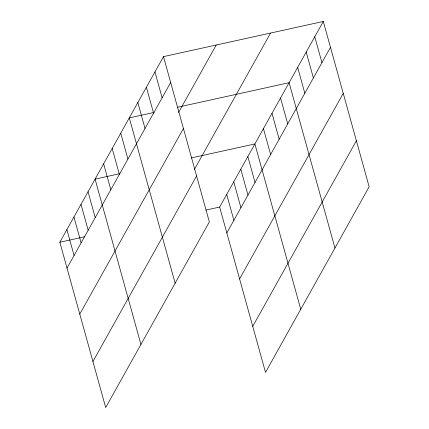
<?xml version="1.0" encoding="UTF-8"?>
<svg xmlns="http://www.w3.org/2000/svg" width="429" height="429" viewBox="0 0 429 429"><rect width="100%" height="100%" fill="white"/><g stroke="black" fill="none" stroke-linecap="round" stroke-linejoin="round"><path stroke-width="0.64" d="M163.497 56.628L209.347 221.949L105.695 407.55L59.845 242.229L163.497 56.628L323.305 21.45L369.154 186.771L265.503 372.372L219.653 207.051L323.305 21.45M67.026 268.104L170.672 82.502M178.544 112.505L216.237 45.018M79.783 314.119L183.435 128.523M194.471 169.321L270.57 33.06M92.932 361.534L196.584 175.933M226.828 232.926L330.48 47.324M239.591 278.941L343.243 93.34M252.74 326.351L356.392 140.755M154.032 112.43L129.295 117.878L175.139 283.199M177.472 107.271L289.098 82.695L334.947 248.021M119.83 173.681L95.088 179.124L140.937 344.444M191.162 157.974L254.896 143.946L300.745 309.266M59.845 242.229L84.588 236.781M205.979 210.06L219.653 207.051M314.752 36.76L321.927 62.634M306.204 52.075L313.379 77.949M297.651 67.385L304.826 93.259M280.55 98.01L287.725 123.884M271.997 113.32L279.172 139.194M263.444 128.636L270.624 154.51M247.844 156.564L255.024 182.443M240.798 169.187L247.973 195.061M233.751 181.81L240.926 207.684M226.7 194.428L233.875 220.302M154.949 71.943L162.124 97.817M146.396 87.253L153.571 113.127M137.843 102.563L145.023 128.443M120.742 133.188L127.917 159.062M112.194 148.504L119.369 174.378M103.641 163.814L110.816 189.688M88.042 191.747L95.217 217.621M80.995 204.365L88.17 230.239M73.944 216.988L81.119 242.862M66.897 229.606L74.072 255.48"/></g></svg>
